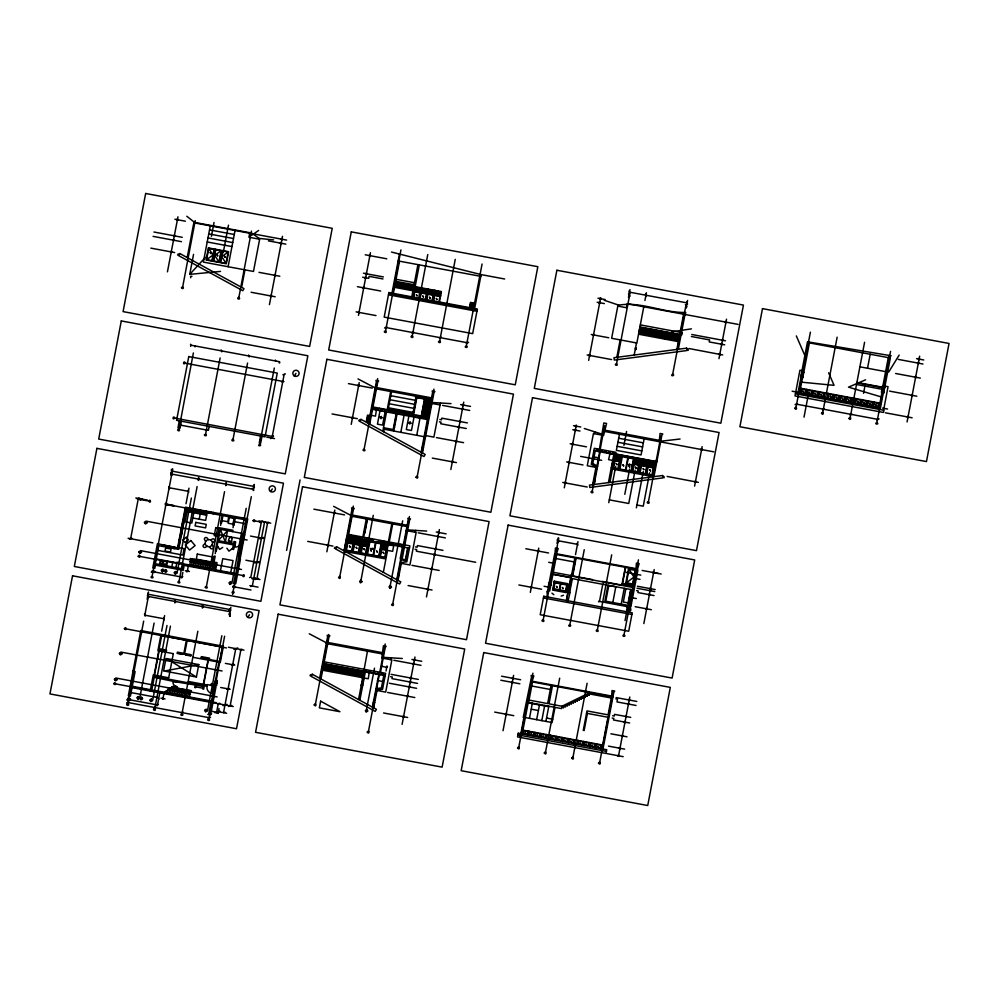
<?xml version="1.0" encoding="UTF-8"?>
<svg xmlns="http://www.w3.org/2000/svg" width="999" height="999" viewBox="0 0 999 999"><rect width="100%" height="100%" fill="white"/><g stroke="black" fill="none" stroke-linecap="round" stroke-linejoin="round"><path stroke-width="1.5" d="M174.763 418.106C173.227 414.335 171.803 421.166 174.763 418.106L273.414 436.65M139.311 698.026C137.1 694.73 137 700.973 140.185 698.126C143.581 695.766 141.159 702.11 140.172 698.189M164.535 570.816C167.133 574.038 166.583 567.794 163.674 570.654C161.139 573.851 161.776 567.02 163.674 570.654M176.586 573.001C174.837 569.542 173.826 575.786 177.01 573.151L191.371 498.051M207.055 710.676C205.257 707.18 204.37 713.511 207.467 710.826L221.84 635.726M185.277 363.199C184.153 359.178 181.993 365.921 185.277 363.199L283.941 381.618M152.21 700.499C150.537 696.803 149.263 703.234 152.635 700.586L166.995 625.486M231.431 583.304C229.77 579.595 228.571 586.113 231.855 583.379L246.216 508.291M242.595 575.599C244.58 579.258 245.117 572.514 242.632 575.461L139.236 556.306M238.861 556.668L240.01 550.636M242.183 539.285L242.645 536.875M242.695 539.385L243.157 536.975M239.373 556.768L240.522 550.724M372.827 707.205L373.751 702.384M397.202 579.757L398.126 574.949M421.578 452.322L422.502 447.515M373.339 707.292L374.263 702.484M397.714 579.857L398.638 575.049M422.09 452.422L423.014 447.602M592.657 484.69L596.028 466.908L591.271 464.31L594.33 448.301L615.983 452.347L612.774 469.118M593.169 484.328L594.093 479.52M593.681 484.428L594.605 479.607M592.744 484.24L594.13 484.503L597.602 466.208L592.769 463.561M167.445 271.84L177.972 216.795M130.632 538.711L138.337 498.439M187.188 257.567L193.993 221.94L186.801 216.246M182.692 286.863C178.671 288.124 185.514 289.947 182.692 286.863L195.23 220.642M220.504 271.403L189.723 274.375L193.556 254.37M115.921 678.458C118.819 681.455 111.95 679.894 116.009 678.046L217.12 696.915M120.891 652.522C124.101 654.757 116.871 654.745 120.966 652.097L222.09 670.978M140.372 551.036C136.563 552.747 143.244 553.97 140.384 550.611L241.496 569.48M146.004 521.578C148.963 523.913 142.02 523.551 146.016 521.141L247.14 540.022M210.302 225.861L203.371 262.1L253.484 271.453L259.64 239.236L248.926 237.238L249.787 232.705M206.606 259.653L208.754 248.414L214.073 249.413L211.925 260.652L206.606 259.653L212.999 255.032L208.754 248.414M211.376 236.326L214.036 222.465M190.722 346.403L190.609 344.218M179.321 420.829L177.972 427.872L180.032 428.259L181.381 421.216M178.946 429.095C174.887 430.282 181.581 432.33 178.946 429.095L193.381 352.934M127.51 700.087L127.897 698.076M133.104 670.804L140.797 630.544L223.389 646.303L220.317 662.412L193.044 657.33M151.96 572.215L152.223 570.854M147.14 599.288L148.551 591.957M170.879 475.187L172.053 469.043M127.884 703.683C131.181 706.056 124.013 705.669 127.81 703.671L143.669 621.128M228.983 610.601L229.333 611.575L148.389 596.465L144.818 615.184L164.023 618.768M152.26 576.248C155.307 578.883 148.426 577.922 152.123 576.223L172.765 469.031M129.57 700.474L129.957 698.463M154.021 572.602L154.283 571.228M161.95 544.905L174.975 547.327M162.025 546.303L162.288 544.967M162.587 545.716L162.712 545.042M159.478 564.51L160.389 559.727M218.956 261.963L221.104 250.724L215.784 249.725L213.636 260.976L218.956 261.963L214.71 255.344L221.104 250.724M223.227 252.722L228.496 225.162M167.994 547.415L168.244 546.078M168.419 547.502L168.681 546.153M139.723 698.176L154.096 623.076M166.683 565.859L167.595 561.076M225.986 263.274L228.134 252.035L222.814 251.036L220.667 262.287L225.986 263.274L221.741 256.668L228.134 252.035M173.951 548.526L174.076 547.864M228.109 266.708L235.04 230.469M174.375 548.613L174.625 547.265M171.828 566.82L172.74 562.037M150.2 691.033L153.272 674.924L168.619 677.784M160.976 634.652L157.892 650.761L173.239 653.621M161.651 631.156L164.623 615.609M186.026 503.721L188.998 488.161M179.258 541.008L180.245 535.851M182.78 522.115L183.641 522.277M185.364 508.603L186.226 508.766M178.084 547.564L179.108 542.195M181.631 529.458L182.417 529.957M181.681 528.771L182.705 523.401M183.042 521.64L184.203 515.609M184.303 515.097L185.452 509.065M178.384 547.365L179.321 542.494M179.495 541.57L181.83 529.845M181.98 528.571L182.917 523.701M183.379 521.303L184.415 515.909M184.628 514.76L185.664 509.365M178.596 547.664L179.62 542.295M182.193 528.871L183.217 523.501M183.566 521.74L184.715 515.696M184.815 515.197L185.964 509.153M154.483 675.149L159.103 650.986M181.069 535.214L182.055 530.057M186.726 507.467L178.709 549.425L158.816 545.704L155.357 563.736L182.118 568.731L183.054 563.786L235.876 573.638L240.896 543.668M175.936 567.582L176.96 562.212L183.092 563.361M205.632 434.078C201.636 435.464 208.591 437.075 205.632 434.078L220.13 357.929M154.77 708.716C150.724 709.715 157.43 711.962 154.77 708.716L170.417 626.123M174.862 602.897L175.437 599.899M179.083 581.256C175.137 582.717 182.155 584.215 179.083 581.256L197.115 486.563M198.277 480.531L198.851 477.522M209.166 426.398L208.404 430.344L180.632 425.149M194.031 511.451L191.82 523.026L185.127 521.778L187.35 510.202L206.893 513.848L205.644 520.392L192.782 517.994M163.611 670.916L165.984 658.466M157.355 705.656L158.391 700.212M159.803 692.819L158.853 697.777L131.081 692.594M181.806 577.784L182.842 572.352M238.873 297.34C234.877 298.826 241.808 300.387 238.873 297.34L251.473 231.131M162.849 699.225L163.886 693.793M187.213 571.79L188.249 566.346M241.608 287.337L244.955 269.855M165.397 692.482L165.597 691.433M189.773 565.034L190.996 558.666M168.706 677.809L173.327 653.646M199.213 519.193L200.462 512.649M167.12 692.794L167.632 690.084M191.496 565.359L192.707 558.978M168.831 693.119L169.705 688.548M193.207 565.684L194.43 559.303M170.542 693.443L171.741 687.2M194.917 565.996L196.141 559.627M258.878 239.098L259.016 238.386L251.773 233.079L193.931 222.278M172.253 693.756L173.476 687.387M196.641 566.321L197.852 559.939M173.976 694.08L175.187 687.699M198.351 566.645L199.563 560.264M177.035 682.142L154.233 677.359L151.823 689.947L211.501 701.086L214.061 687.662L213.212 687.499M175.687 694.392L177.06 686.663L176.199 686.5L172.914 686.413L168.943 689.06L168.456 688.361L168.207 689.697L164.335 692.282M200.062 566.957L201.286 560.589M177.397 694.717L178.621 688.348M201.773 567.282L202.997 560.901M213.174 513.798L213.436 512.462M179.121 695.042L180.332 688.661M203.496 567.594L204.708 561.226M180.831 695.354L182.055 688.985M205.207 567.919L206.431 561.55M182.542 695.679L183.766 689.298M206.918 568.244L208.142 561.863M233.067 439.198C229.083 440.784 236.139 442.17 233.067 439.198L247.565 363.049M184.266 696.003L185.477 689.622M208.641 568.556L209.852 562.187M182.068 713.798C185.277 716.133 178.259 715.759 181.93 713.786L197.852 631.243M202.298 608.029L202.872 605.019M206.443 586.363C209.453 589.585 202.335 587.437 206.443 586.363L224.55 491.683M225.712 485.651L226.286 482.642M185.976 696.315L187.2 689.947M210.352 568.881L211.576 562.499M213.037 562.774L214.323 556.068L215.172 556.231L214.048 562.1L217.02 562.649L215.634 569.867M187.687 696.64L188.911 690.259M212.063 569.205L213.287 562.824M215.235 553.633L216.196 548.601M220.629 525.387L221.591 520.354M240.347 543.131A4.658 4.558 4.7 0 1 234.653 546.94L235.627 541.82L233.978 541.508L233.591 543.531L218.157 540.646L220.317 529.32L243.531 533.653L246.403 518.618M222.677 547.39L219.655 549.413L217.22 545.504L217.894 541.982L233.329 544.867L232.655 548.389L228.958 551.148L226.885 548.189M189.41 696.965L190.622 690.584M213.786 569.517L214.997 563.149M214.785 569.705L215.996 563.336L190.135 558.503M196.403 677.035L198.789 664.585L166.683 658.591L196.403 677.035L164.298 671.041L198.789 664.585M228.746 516.708L227.784 521.74L221.978 520.654M269.43 304.633L282.505 236.301M220.442 570.766L222.752 558.678L233.042 560.601L230.732 572.689M233.029 527.697L234.191 521.653M203.384 684.278L208.004 660.114M232.73 531.643L232.979 530.294L219.718 527.822L215.285 551.036L216.134 551.198L217.582 546.441M207.03 686.35L206.843 684.577L214.036 685.913L212.05 693.543A6.281 6.144 4.7 0 1 207.03 686.35L204.283 685.838L203.646 689.198L202.785 689.035L203.272 686.513L196.066 685.164L195.579 687.687L194.73 687.524L195.217 685.014L173.002 681.38A4.533 4.446 4.7 0 0 176.623 686.575M210.514 684.527L211.114 685.376L211.501 683.353M243.057 519.38L243.319 518.031M260.602 436.001L259.253 443.044L260.627 443.306L261.975 436.251M259.752 444.18C263.049 446.141 256.056 446.553 259.69 444.168L274.313 368.044M241.059 542.832L242.832 533.528M208.566 714.547L209.078 711.875M214.31 684.565L214.535 683.366M232.904 587.325L233.167 585.963M240.172 549.8L241.333 543.756M241.483 542.932L241.858 540.958M214.385 685.988L218.943 662.162M239.173 556.468L240.222 550.936M240.484 549.587L241.533 544.055M241.795 542.707L242.857 537.175M240.684 549.887L241.845 543.843M242.008 543.006L242.382 541.058M215.559 681.693L215.384 682.567L217.27 682.916M208.891 718.805C204.895 720.229 211.751 721.89 208.891 718.805L224.613 636.238M232.617 594.393L233.004 592.357M233.204 591.358C236.638 593.144 229.445 593.906 233.129 591.346L251.311 496.678M215.896 684.69L216.783 685.439M230.357 616.258L229.445 614.647L230.856 607.317M240.135 558.803L247.764 518.868L185.352 507.217L177.597 547.827L157.417 543.706L152.797 567.869L154.857 568.256L155.444 565.147L183.229 570.329L184.178 565.384L235.277 574.924L233.654 583.404L235.714 583.791L240.422 559.203L239.385 559.003M253.184 490.559L254.358 484.415M210.627 714.934L211.139 712.25M216.358 684.952L217.233 680.431M229.52 616.158L230.095 613.149M234.965 587.712L235.227 586.338M279.208 362.924L279.433 361.7L190.959 345.179M218.082 713.461L219.031 708.553M284.153 374.363L271.953 438.124L270.692 438.549M235.776 648.613L223.526 712.674L225.037 712.162M264.573 522.002L252.322 586.063L250.811 586.575M230.132 705.956L240.921 649.575M256.88 578.958L267.657 522.577M286.576 550.424L300.062 479.932M358.454 315.397L370.442 252.722M326.848 551.798L334.827 510.052M351.223 424.363L359.203 382.617M391.97 293.132L399.45 254.058M385.614 330.794C381.568 332.018 388.386 333.991 385.614 330.794L400.949 249.912M319.668 678.284L327.597 636.775L327.173 635.302L329.92 635.814L328.971 637.025L324.225 661.862M344.043 550.836L351.973 509.328L351.548 507.867L354.295 508.379L353.346 509.59L345.529 550.449M368.419 423.401L376.348 381.893L375.924 380.419L378.671 380.931L377.722 382.155L369.705 424.1M393.344 293.394L399.513 261.176M344.418 550.237L346.828 537.649M344.63 550.287L346.178 542.232M346.266 541.72L347.04 537.687M315.259 704.994L328.746 634.502M339.747 576.947L353.309 506.068M364.198 449.125C367.257 451.823 360.402 450.786 364.136 449.113L377.684 378.633M345.067 550.362L346.603 542.307M346.703 541.808L347.477 537.762M323.526 663.636L323.876 661.8M345.279 550.399L347.689 537.799M320.954 678.983L323.826 663.96M345.329 551.548L385.052 558.791L387.849 544.18M345.617 551.423L348.326 537.924M348.077 541.545L348.651 538.511L353.833 539.472L353.259 542.507L348.077 541.545L351.248 538.985L353.259 542.507M376.386 410.052L375.487 416.133L371.366 415.372M352.098 551.635L353.634 543.581L347.465 542.432M354.495 539.073L353.721 543.119L347.552 541.97M352.61 551.723L354.146 543.668L360.327 544.83M355.007 539.173L354.233 543.219L360.414 544.368M354.757 542.794L355.344 539.76L360.527 540.721L359.94 543.756L354.757 542.794L357.929 540.234L359.94 543.756M380.007 410.726L377.447 424.15L382.592 425.112L385.152 411.688M358.778 552.922L361.338 539.497M361.85 539.597L359.29 553.021L344.156 550.199M382.829 431.281L386.526 411.95M366.296 518.956L362.837 537.075L348.601 534.415M390.671 391.521L387.212 409.64L372.977 406.98M383.628 431.73L384.116 429.22L424.125 436.688M363.137 539.835L360.577 553.259L385.227 557.867M367.157 519.118L363.686 537.237L388.386 541.845L391.845 523.726M391.533 391.683L388.449 407.779L413.136 412.4L415.996 397.465M364.797 533.091L367.407 519.455M362.874 544.305L363.449 541.271L367.807 542.082L367.232 545.117L362.874 544.305L365.634 541.67L367.232 545.117M411.775 296.828L417.932 264.623M413.149 297.09L419.293 264.96M413.711 297.19L414.735 291.82L419.655 292.732L418.706 298.127M415.022 290.309L418.256 287.762L419.955 291.221L415.022 290.309L415.596 287.275L420.529 288.187M360.939 580.519C356.855 581.718 363.636 583.703 360.939 580.519L373.276 515.334M366.059 554.283L368.631 540.859M366.745 554.408L369.318 540.983M396.203 413.748L393.181 429.52L383.504 427.722M394.056 427.247L396.628 413.836M420.03 291.233L420.604 288.199M393.781 431.019L397.053 413.911M412.3 335.764C408.341 337.163 415.097 338.823 412.3 335.764L427.759 254.57M420.954 291.933L421.728 287.899M419.742 298.326L420.866 292.445M420.129 298.389L421.153 293.019L426.423 293.993L425.399 299.375M421.578 291.533L422.152 288.499L427.297 289.448L426.71 292.482L421.528 291.521L424.962 289.023L426.71 292.482M373.501 555.669L376.061 542.245M427.135 293.082L427.897 289.048M425.924 299.475L427.035 293.594M400.811 432.342L404.083 415.222M427.647 293.182L428.421 289.136M426.436 299.575L427.547 293.694M426.823 299.638L427.847 294.268L433.104 295.242L432.08 300.624M428.259 292.782L428.846 289.747L434.028 290.709L433.441 293.743L428.259 292.782L431.693 290.272L433.441 293.743M379.096 556.718L381.655 543.294M379.782 556.843L382.342 543.419M382.08 547.889L382.654 544.855L387.013 545.666L386.438 548.701L382.08 547.889L384.84 545.254L386.438 548.701M408.878 416.121L406.306 429.545L411.451 430.494L414.023 417.082M433.816 294.33L434.59 290.297M432.604 300.724L433.728 294.842M434.328 294.43L435.102 290.384M433.116 300.811L434.24 294.93M434.952 294.031L435.527 290.996L440.796 291.97L440.209 295.005L434.952 294.031L438.424 291.533L440.209 295.005M415.709 396.191L415.484 397.365L431.081 400.274M433.628 300.911L434.652 295.529L439.922 296.516L438.898 301.898M367.47 651.161L361.201 685.689M358.554 699.55L361.301 685.189M363.886 671.703L362.5 677.147M413.736 411.638L416.421 397.54M361.75 685.277L363.099 678.221M383.341 572.34L387.55 550.374M392.707 523.888L389.235 542.007L409.89 545.866L406.843 561.813L401.461 562.524L399.051 575.124M416.858 397.627L413.611 414.573L427.847 417.22M417.082 396.453L416.92 397.29L431.156 399.937M362.1 684.814L363.249 678.771M362.262 685.364L363.611 678.321M359.852 700.262L365.322 671.965M439.423 301.998L441.408 291.571L415.134 286.663M369.18 672.689L368.281 678.771L364.16 678.009M416.745 435.314L420.017 418.194M421.328 416.009L424.575 399.063M366.571 709.727C369.717 712.1 362.824 711.663 366.433 709.715L374.513 668.169M390.309 585.988C393.169 588.786 386.376 587.449 390.172 585.963L402.697 520.829M439.735 340.884C435.764 342.307 442.569 343.968 439.735 340.884L455.257 259.353M402.447 546.903L400.174 558.728L405.407 559.715L407.667 547.877M403.022 547.015L408.216 519.83L407.792 518.356L410.539 518.868L409.59 520.092L402.147 559.015M378.808 674.487L372.377 707.117L373.763 707.379M368.444 731.518L385.177 644.005M392.719 604.058L409.453 516.545M417.195 476.648L433.928 389.123M380.469 672.352L385.214 647.527L386.163 646.316L383.416 645.804L381.793 658.004L391.858 659.889L385.701 692.107L377.023 690.484M423.439 447.689L433.966 392.644L434.915 391.433L432.167 390.921L432.592 392.395L421.128 452.235L422.427 452.947L423.451 447.689L422.053 447.427M408.067 547.952L405.644 560.626L400.587 559.677L396.753 579.682L398.139 579.932M383.803 675.411L381.406 687.924L375.911 688.648M386.064 670.966L387.025 665.933M415.297 532.267L415.646 530.394M391.009 659.727L391.383 657.829M440.047 404.995L433.891 437.125L425.749 435.601M440.484 403.134L440.147 404.92L432.242 403.534M469.48 307.605L470.467 302.397L473.563 302.984L472.564 308.179M469.905 307.68L470.816 302.897L473.051 303.321L472.14 308.104M470.329 307.767L471.166 303.396L472.552 303.659L471.715 308.017M466.421 345.866C469.592 348.251 462.562 347.727 466.358 345.854L482.08 264.011M474.625 308.566L481.118 274.6L391.496 252.06M402.098 724.362L414.985 657.005M426.473 596.915L439.36 529.57M450.849 469.48L463.736 402.122M503.021 730.719L513.611 675.336M530.319 592.382L538.773 548.126M564.285 487.824L576.261 425.212M588.661 360.389L600.636 297.764M547.19 593.131L547.552 591.183M520.067 736.75L520.566 734.115M546.828 596.84L548.051 590.421M554.92 554.52L555.456 548.014L558.204 548.526L556.493 553.771L636.051 568.618L636.388 563.124L639.135 563.636L637.225 569.88M557.017 543.556L558.079 537.999M520.829 733.691L523.913 717.557L523.226 717.432L531.518 676.922L531.081 675.449L533.828 675.961L532.117 681.206L611.675 696.053L612.012 690.559L614.76 691.071L613.823 692.282L602.959 749.025M549.425 584.228L549.238 585.202L548.364 585.039M518.606 748.114L532.942 673.176M543.244 619.68C539.248 621.178 546.141 622.752 543.244 619.68L557.504 544.73M557.704 543.681L558.766 538.124M552.609 574.075L552.959 572.227M522.202 733.953L528.246 702.372L561.538 708.591L561.987 706.243L589.422 692.806M552.897 574.4L549.775 590.746L547.714 590.359L554.582 554.457L556.643 554.832L553.296 572.302M528.583 702.447L532.504 681.967M522.802 734.065L523.526 730.257M523.314 734.153L523.951 730.856L528.059 731.63L527.435 734.927M553.296 589.235L554.632 582.192M529.458 718.331L532.355 703.146M527.947 735.027L528.671 731.218M528.808 735.177L529.532 731.38M529.32 735.276L529.945 731.98L534.065 732.742L533.429 736.051M559.602 590.409L560.951 583.366M536.65 719.68L539.56 704.495M533.941 736.138L534.677 732.342M534.802 736.3L535.526 732.492M535.314 736.4L535.951 733.091L540.059 733.865L539.435 737.162M594.28 433.691L594.642 431.793M618.568 306.243L618.768 305.157C641.108 301.236 663.124 313.024 685.714 312.45L685.314 314.535M565.933 591.595L567.282 584.552M541.795 720.629L544.705 705.456M539.947 737.262L540.671 733.453M566.371 600.486L571.366 574.388M566.72 600.561L567.819 592.907M568.344 592.045L570.916 578.621M574.875 557.892L570.966 578.359L632.355 589.822M575.511 554.582L577.971 541.708M540.809 737.424L541.533 733.616M568.781 591.608L571.128 579.37M541.321 737.512L541.945 734.215L546.066 734.989L545.429 738.286M551.098 685.439L547.639 703.571L529.033 700.087M569.03 592.17L571.603 578.746M575.736 558.054L572.277 576.173L622.165 585.489L625.636 567.37M576.086 558.116L573.001 574.225A1.748 1.711 4.7 0 0 574.388 576.223L592.569 579.62M568.094 600.811L570.067 592.37L567.994 591.982M569.717 592.307L572.365 578.621M552.472 685.701L549.013 703.82L561.987 706.243M545.916 721.403L548.813 706.218M616.82 357.33L620.154 339.897M599.437 449.25L603.833 422.964L606.58 423.476L603.583 435.439L593.431 433.541L587.262 465.746L595.941 467.37M628.471 297.427L629.982 289.573M592.282 491.071C588.236 492.295 595.029 494.268 592.282 491.071L604.632 425.786M616.595 363.624C612.624 364.96 619.343 366.683 616.595 363.624L629.008 298.351M629.158 297.552L629.82 294.143M600.099 451.81L597.614 466.208M594.13 484.503L595.042 479.695L593.656 479.433M545.953 738.386L546.678 734.577M546.465 738.473L547.19 734.677M545.354 753.096L559.69 678.171M569.917 624.662C572.976 627.26 566.008 626.273 569.855 624.65L584.253 549.725M554.994 707.367L552.085 722.552L525.337 717.557M549.725 739.085L550.449 735.276M550.237 739.185L550.961 735.376M550.749 739.272L551.373 735.976L555.494 736.75L554.857 740.047M609.977 453.658L608.566 459.652L612.674 460.414M555.382 740.147L556.106 736.338M556.231 740.296L556.967 736.5M556.755 740.396L557.38 737.1L561.5 737.861L560.864 741.171M563.498 707.629L563.736 706.355L565.621 706.705M565.459 706.668L565.696 705.394L567.582 705.744M608.428 482.629L613.836 454.383M611.675 467.957L613.024 460.901M612.037 467.495L613.186 461.451M612.187 468.044L613.536 461.001M634.215 354.932L636.5 342.944M609.889 482.43L612.437 469.055L652.647 476.56M612.624 468.131L613.973 461.076M615.197 454.632L614.148 460.152L619.979 461.163M567.42 705.719L567.657 704.432L569.542 704.782M619.442 434.228L616.371 450.337L641.058 454.945L644.143 438.836M635.526 349.937L635.951 347.714M643.781 306.78L636.85 343.007L611.638 338.299L617.807 306.094L626.46 307.717L627.235 303.684L738.111 324.388M644.929 300.499L646.415 292.757M561.376 741.258L562.112 737.462M615.247 459.228L615.834 456.193L620.192 457.018L619.617 460.052L615.247 459.228L618.019 456.605L619.617 460.052M562.237 741.42L562.961 737.624M569.368 704.757L569.617 703.471L571.503 703.833M562.749 741.52L563.386 738.224L567.494 738.985L566.87 742.282M608.766 502.672L615.684 466.446M571.328 703.796L571.578 702.522L573.463 702.871M573.289 702.834L573.538 701.56L575.424 701.91M618.443 469.218L621.016 455.794M619.13 469.343L621.69 455.919M623.938 445.329L626.585 431.468M567.382 742.382L568.106 738.573M575.249 701.872L575.499 700.599L577.385 700.948M568.244 742.544L568.968 738.736M568.756 742.644L569.38 739.335L573.501 740.109L572.864 743.406M577.21 700.923L577.459 699.637L579.345 699.987M579.17 699.962L579.42 698.676L581.306 699.025M581.131 699L581.381 697.714L583.266 698.076M573.376 743.506L574.113 739.697M625.874 470.604L628.446 457.18M573.901 743.593L574.625 739.797M583.091 698.039L583.329 696.765L585.214 697.115M572.789 758.229L587.112 683.291M597.414 629.795C593.481 631.156 600.499 632.692 597.414 629.795L611.688 554.845M585.052 697.077L585.289 695.804L587.175 696.153M577.147 744.205L577.884 740.409M624.8 494.318L629.632 469.08M607.941 585.264L604.67 602.385L629.083 606.942L628.109 612.012M577.672 744.305L578.396 740.496M587.012 696.116L587.25 694.842L589.135 695.192M578.184 744.392L578.808 741.096L582.929 741.87L582.292 745.167M608.803 585.426L605.781 601.198L627.959 605.344L630.981 589.572M631.48 471.64L634.04 458.229M588.973 695.167L589.46 692.607M632.155 471.778L634.727 458.354M634.452 462.824L635.039 459.79L639.397 460.601L638.823 463.636L634.452 462.824L637.212 460.189L638.823 463.636M587.4 713.423L584.128 730.531L583.266 730.369L586.987 710.913L608.079 714.847L611.55 696.728M635.152 470.079L628.758 503.484L609.303 499.85M582.804 745.266L583.541 741.458M583.666 745.416L584.39 741.62M584.178 745.516L584.815 742.22L588.923 742.981L588.299 746.29M612.812 602.509L615.771 587.075M640.209 459.378L637.649 472.802L611.251 467.869M616.008 586.775L608.766 585.589M641.495 459.615L638.935 473.039L652.784 475.624M639.447 473.139L641.857 460.539M641.745 464.185L642.32 461.151L647.502 462.112L646.927 465.147L641.745 464.185L645.167 461.675L646.927 465.147M588.811 746.378L589.535 742.582M589.672 746.54L590.397 742.744M590.184 746.64L590.809 743.343L594.929 744.105L594.293 747.402M636.363 507.829L643.294 471.603M625.287 567.307L622.215 583.416A1.748 1.711 4.7 0 1 620.179 584.765L601.997 581.381M645.629 474.25L647.165 466.233M647.252 465.734L648.026 461.688M621.216 604.083L624.238 588.311M646.141 474.338L647.677 466.333M647.777 465.821L648.551 461.788M628.721 567.944L625.799 583.216L633.004 584.552M648.426 465.422L649.013 462.387L654.195 463.361L653.608 466.396L648.426 465.422L651.86 462.924L653.608 466.396M594.817 747.502L595.541 743.706M626.41 582.804L629.008 569.218L633.903 577.085L626.41 582.804L632.579 583.953L635.189 570.367M625.886 588.611L623.314 602.035L628.121 602.934L630.694 589.51M595.666 747.664L596.403 743.855M596.178 747.764L596.815 744.455L600.936 745.229L600.299 748.526M649.637 472.789L643.256 506.181L636.912 505.007M652.31 475.536L654.72 462.937M625.037 620.604L627.709 606.68M652.497 476.885L655.419 461.613M659.228 441.645L660.077 433.466L662.824 433.978L661.887 435.189L653.945 476.685M676.86 349.438L683.603 314.198M600.811 748.626L601.535 744.817M627.609 609.977L627.797 609.003M628.87 602.897L631.181 590.821M629.22 602.447L631.343 591.371M648.463 501.56C644.505 502.984 651.336 504.657 648.463 501.56L660.876 436.288M672.839 374.113C675.998 376.186 669.068 376.386 672.702 374.088L685.252 308.853M685.401 308.054L686.051 304.633M601.323 748.726L602.06 744.917M629.382 602.996L631.693 590.921M632.842 585.402L635.926 569.293M678.321 349.25L684.977 314.473M686.088 308.179L687.574 300.437M601.935 748.838L607.979 717.257L586.538 713.261M599.537 763.211L613.249 691.57M624.113 634.777C627.197 637.3 620.267 636.488 624.038 634.765L638.436 559.84M629.445 609.315L629.258 610.289L626.61 609.79M629.482 612.275L630.706 605.856M630.194 609.452L630.544 610.526M630.257 610.027L630.631 608.079M618.543 755.781L629.795 697.015M643.843 623.576L654.17 569.58M694.592 486.088L702.147 446.628M718.968 358.653L726.523 319.193M800.661 377.522L801.086 375.299M801.473 374.687L797.964 393.019L880.356 408.404L883.865 390.06M807.704 342.57L807.841 341.82M796.066 407.105L810.401 332.168M799.512 393.306L803.021 374.975M809.078 342.832L809.215 342.083L889.759 355.544M802.721 377.909L803.146 375.686M809.415 342.894L803.271 375.012L801.21 374.637L807.354 342.507L890.346 358.004L884.202 390.122L882.154 389.747L888.298 357.617M800.112 393.419L801.073 388.386M805.256 394.38L806.218 389.348M806.106 394.543L807.067 389.51M804.02 417.132L808.541 393.519M811.25 395.504L812.212 390.459M812.112 395.654L813.074 390.621M817.257 396.615L818.218 391.583M818.119 396.778L819.08 391.745M823.251 397.739L824.225 392.707M823.775 397.839L824.737 392.807M822.814 412.1L837.15 337.163M827.197 398.476L828.159 393.444M827.709 398.576L828.671 393.531M832.854 399.525L833.815 394.493M833.715 399.687L834.677 394.655M838.86 400.649L839.822 395.616M839.709 400.811L840.671 395.779M844.854 401.773L845.816 396.74M845.716 401.935L846.677 396.903M850.861 402.897L851.822 397.852M851.373 402.984L852.334 397.952M850.249 417.22L864.585 342.282M854.457 403.559L855.419 398.526M854.969 403.658L855.931 398.626M860.114 404.62L861.076 399.588M867.519 368.244L870.204 354.233M860.976 404.782L861.937 399.75M863.548 393.331L864.635 387.674M864.834 386.601L865.246 384.478M866.121 405.744L867.082 400.711M866.982 405.906L867.944 400.861M872.115 406.855L873.089 401.823M872.976 407.018L873.938 401.985M878.121 407.979L879.083 402.947M881.443 392.969L881.867 390.746M878.633 408.079L879.595 403.047M878.983 408.141L882.492 389.81M888.635 357.679L889.073 355.419M876.947 422.502C880.169 424.962 873.064 424.3 876.885 422.49L890.559 351.373M890.009 357.942L890.446 355.681M883.503 393.356L883.928 391.133M883.566 410.214L888.061 386.675L884.977 386.101M907.08 421.928L919.654 356.181M180.782 535.302L181.806 530.007M181.294 535.389L182.317 530.107M373.676 707.829L377.11 690.022L382.555 689.31L385.614 673.314L323.189 661.663L322.789 663.761L363.599 671.378M398.052 580.382L399.063 575.124L397.677 574.862M592.757 463.561L595.217 450.899M177.547 255.032L178.147 253.983L179.208 254.57M358.741 420.841L359.328 419.805L360.402 420.379M334.365 548.289L334.952 547.24L336.026 547.827M309.99 675.724L310.577 674.675L311.651 675.262M294.38 375.961L295.979 373.326M270.692 491.558L272.29 488.911M247.889 617.407L249.488 614.772M888.748 371.965L899.162 355.107M471.004 307.892L471.965 306.681L471.166 303.396M189.723 274.375L205.444 257.317M218.157 540.646L227.522 530.669L225.362 541.982L220.317 529.32M638.748 333.891L645.491 328.371M644.58 334.977L651.997 329.583M251.885 235.165L258.616 230.457M384.578 327.997L385.414 327.435L467.719 342.807L468.556 342.245M386.101 327.572L386.938 327.01M412.013 333.117L413.686 332.005M147.203 522.839L145.479 523.988L144.293 522.29M439.448 338.236L441.121 337.125M141.571 552.297L139.835 553.458L138.661 551.76M466.196 343.231L467.033 342.669M380.981 418.681L380.032 417.332L381.406 416.408M151.261 572.09L152.098 571.528L181.93 577.097M154.158 571.915L154.995 571.353M162.924 569.043L161.189 570.192L162.375 571.89M205.245 543.731L203.771 544.717A1.573 1.536 4.7 0 0 203.359 546.853A1.573 1.536 4.7 0 0 205.544 547.252L207.018 546.266M210.702 540.084L212.188 539.098A1.573 1.536 4.7 0 1 214.373 539.51A1.573 1.536 4.7 0 1 213.961 541.645L212.475 542.632M165.285 572.427L167.008 571.278L165.834 569.58M175.824 571.453L174.101 572.602L175.275 574.3M409.84 424.076L408.891 422.714L410.277 421.803M186.501 571.665L188.174 570.541M181.094 577.659L182.767 576.548M212.625 567.307L214.36 566.158L213.174 564.46M122.153 653.796L120.429 654.944L119.243 653.259M230.669 581.693L228.946 582.842L230.12 584.54M117.195 679.745L115.459 680.893L114.286 679.195M126.811 699.962L127.647 699.4L157.48 704.969M129.708 699.787L130.532 699.225M126.573 702.984L127.41 702.422L209.715 717.794L210.552 717.232M128.097 702.547L128.933 701.997M138.549 696.478L136.813 697.627L137.999 699.325M140.909 699.874L142.632 698.713L141.458 697.027M372.127 549.413L372.877 548.913L372.365 548.164M151.448 698.888L149.725 700.037L150.899 701.735M170.03 690.784L169.443 689.934L170.305 689.36M162.45 698.888L163.499 698.189M156.643 705.531L158.317 704.407M154.008 708.104L155.682 706.992M360.352 582.904L362.075 581.755L360.889 580.057M215.035 681.143L217.382 681.043M211.114 685.376L211.975 684.79M214.123 684.09L216.808 684.053M181.443 713.224L183.117 712.112M206.293 709.128L204.558 710.277L205.744 711.975M389.772 588.399L391.508 587.25L390.322 585.551M207.867 714.435L211.588 713.698M208.204 718.219L209.041 717.657M629.47 465.272L628.945 464.523L629.707 464.023M380.931 666.783L382.305 665.871M386.076 667.744L387.45 666.832M795.104 404.632L795.941 404.071L878.246 419.443L879.083 418.881M796.628 404.208L797.464 403.646M366.109 712.162L367.832 711.001L366.645 709.302M822.539 409.752L824.212 408.641M849.974 414.872L851.648 413.761M876.722 419.867L877.559 419.318M664.535 338.698L672.639 333.441M373.289 409.078L375.661 407.792L377.397 409.852L379.558 408.404L381.518 410.614L383.666 409.178L385.626 411.388L387.787 409.952L389.747 412.15L392.395 410.801L393.856 412.924L396.516 411.563L397.977 413.686L400.349 412.4L402.085 414.46L404.47 413.161L406.206 415.222L408.579 413.936L410.327 415.996L412.687 414.747L414.435 416.758L416.808 415.509L418.544 417.57L420.916 416.283L422.664 418.344L425.037 417.045L426.773 419.105M348.913 536.525L351.286 535.227L353.022 537.287L355.182 535.851L357.142 538.061L359.29 536.613L361.251 538.823L363.411 537.387L365.372 539.597L368.019 538.236L369.48 540.359L372.127 539.01L373.601 541.133M377.709 541.895L380.095 540.609L381.83 542.669L384.203 541.371L385.951 543.431L388.311 542.182L390.06 544.205M390.047 544.243L392.432 542.944L394.168 545.017L396.541 543.718L398.289 545.779L400.661 544.492L402.397 546.553M594.954 450.849L597.327 449.562L599.063 451.623L601.448 450.324L603.184 452.385L605.569 451.098L607.305 453.159L609.677 451.86L611.425 453.883L613.798 452.584L615.222 454.27M363.998 671.353L365.946 670.304L367.682 672.364L370.055 671.103L371.79 673.126M371.79 673.176L374.163 671.877L375.899 673.938L378.284 672.639L380.02 674.712L382.392 673.413L384.128 675.474M865.584 379.82L848.501 387.15L881.13 396.89M282.879 374.787L285.414 373.926M281.531 381.843L282.804 381.406M272.277 436.438L273.539 436.014M137.075 498.876L139.598 498.014M142.407 498.676L140.035 500.112M129.37 539.135L131.905 538.274M262.749 520.991L261.488 521.428L250.836 577.135L249.563 577.559M260.09 522.527L261.351 522.102L255.744 521.053M263.586 522.34L265.559 521.665M266.671 522.914L268.644 522.24M259.515 538.786L263.461 537.437M254.895 562.949L258.841 561.6M252.21 578.921L255.369 577.834M255.294 579.495L258.454 578.421M233.803 649.288L237.75 647.939M239.935 649.912L241.908 649.238M231.468 665.147L233.916 664.31M226.848 689.298L229.295 688.473M219.768 703.221L218.244 703.733L216.621 712.25L214.985 712.811M223.014 705.669L226.973 704.32M228.559 706.493L231.718 705.419M220.055 711.163L218.419 711.725L226.648 713.261M216.621 713.111L218.257 712.549L212.025 711.388M603.733 583.965L602.747 584.303L599.475 601.41L598.488 601.748M561.138 596.066L563.486 595.292M671.703 331.793L691.445 328.858M191.933 276.261L190.547 276.436L190.734 277.784M686.85 349.338L688.061 349.175L688.224 350.362M662.787 476.698L663.998 476.535L664.16 477.722M660.726 441.233L680.069 439.023M432.092 402.472L451.036 403.633M407.717 529.907L426.66 531.068M383.341 657.354L402.285 658.503M802.247 382.242L834.065 385.339L828.608 372.802M259.016 238.386L273.664 239.922M629.482 292.158L687.1 302.909M481.118 274.6L504.657 278.996M174.887 219.243L185.364 221.204M193.843 222.789L249.7 233.217M254.695 234.141L286.613 240.097M365.222 254.782L386.838 258.816M398.139 260.926L480.781 276.348M597.939 298.214L605.132 299.563M916.57 358.641L923.763 359.977M889.41 355.482L891.12 355.806M209.528 229.882L234.266 234.503M268.369 240.871L285.839 244.131M597.165 302.247L604.358 303.596M807.504 341.758L809.215 342.083M898.338 359.403L922.989 364.011M208.754 233.916L233.491 238.524M207.992 237.937L232.73 242.557M153.921 232.018L182.28 237.312M207.218 241.97L231.955 246.578M681.543 332.392L682.305 332.53L681.867 334.815L681.106 334.665M363.424 273.202L383.379 276.923M396.041 279.295L414.473 282.729M640.309 324.887L680.144 332.317M691.745 334.49L725.499 340.796M859.889 366.82L885.614 371.628M895.641 373.501L920.304 378.097M382.992 278.946L369.081 276.348L368.693 278.346L362.649 277.223M395.654 281.306L414.086 284.74M639.909 326.973L679.745 334.415M691.37 336.501L709.59 339.91L709.215 341.92L724.725 344.817M153.084 236.376L181.456 241.671M639.847 327.322L679.67 334.752M395.467 282.305L413.886 285.751M639.685 328.159L679.507 335.589M395.267 283.316L413.698 286.763M639.497 329.171L679.32 336.601M395.08 284.328L413.511 287.762M639.298 330.169L679.133 337.612M394.892 285.327L413.311 288.773M639.11 331.181L678.933 338.611M394.692 286.338L413.124 289.772M638.923 332.192L678.746 339.623M414.36 290.709L420.454 291.845M420.804 291.908L440.634 295.604M394.505 287.35L412.924 290.784M414.26 291.209L420.354 292.345M420.704 292.407L440.547 296.116M638.723 333.191L678.546 340.634M638.536 334.203L678.358 341.633M150.837 248.127L174.688 252.572M357.392 286.676L380.681 291.034M689.06 348.539L722.714 354.932M388.748 293.306L477.222 309.815M801.985 370.617L799.924 370.229L795.017 395.929L883.491 412.45L883.903 410.277L795.429 393.756M388.461 294.792L476.935 311.301M856.905 382.417L882.629 387.225M856.83 382.829L882.554 387.637M259.003 272.352L279.807 276.236M591.221 334.49L608.766 337.762M856.505 384.503L882.579 389.373M889.572 391.121L916.832 396.216M801.223 376.473L800.649 375.799M883.366 392.182L883.928 392.857M800.474 388.274L879.944 403.109M792.132 391.208L797.202 392.157M882.517 408.091L887.587 409.028M251.099 292.27L275.187 296.765M356.106 311.875L375.986 315.584M587.15 355.007L611.6 359.565M885.426 412.812L912.124 417.794M376.685 387.6L431.556 397.852M604.595 430.144L659.465 440.397M348.439 383.628L372.277 388.087M375.075 388.611L431.306 399.101M460.651 404.583L470.504 406.418M573.563 425.661L580.756 426.998M604.358 431.406L660.601 441.908M660.938 441.97L713.736 451.823M424.338 400.274L430.856 401.498M424.1 401.498L430.619 402.709M390.759 395.704L415.497 400.324M430.544 403.134L431.918 403.384M442.569 405.382L469.73 410.452M572.789 429.695L579.982 431.031M618.681 438.249L643.368 442.857M423.876 402.709L430.394 403.933M423.638 403.933L430.157 405.144M423.414 405.144L429.92 406.356M389.985 399.737L414.722 404.345M617.906 442.282L642.594 446.89M423.176 406.356L429.695 407.58M422.939 407.58L429.458 408.791M422.714 408.791L429.22 410.015M389.223 403.758L413.961 408.379M422.477 410.015L428.996 411.226M617.132 446.303L641.82 450.911M422.24 411.226L428.758 412.437M422.015 412.437L428.534 413.661M413.299 411.551L414.16 411.713M421.778 413.661L428.296 414.872M467.357 422.902L441.82 418.144L441.508 419.78L439.872 419.468M421.541 414.872L428.059 416.096M656.48 459.64L657.167 459.777M570.167 443.793L586.475 446.84M615.684 453.946L656.818 461.625M615.634 454.195L656.768 461.875M372.527 409.328L427.397 419.568M439.423 421.815L441.058 422.127L440.746 423.763L466.283 428.521M593.881 450.649L655.257 462.187M628.321 457.854L633.491 458.816L631.131 471.141L625.961 470.179M615.372 455.594L620.854 456.618M634.565 459.178L640.059 460.202M641.346 460.439L655.144 463.012M614.597 459.627L620.079 460.651M633.803 463.211L639.285 464.248M641.083 464.572L653.945 466.983M633.703 463.723L639.185 464.747M640.983 465.084L653.846 467.482M594.193 456.968L599.2 457.904M380.032 417.332L382.605 417.807M408.891 422.714L411.463 423.201M371.278 415.871L367.507 415.172L366.346 421.216L370.117 421.915M612.599 460.826L614.298 461.138M628.945 464.523L631.243 464.96M580.606 456.381L601.673 460.314M667.157 476.436L698.338 482.367M332.068 413.948L357.33 418.656M393.631 427.172L394.493 427.335M436.401 437.587L463.573 442.657M566.708 461.913L583.004 464.96M432.33 458.091L456.418 462.587M562.774 482.442L587.225 487.012M266.708 437.137L274.525 438.598M577.472 544.343L557.579 540.634L557.23 539.66M171.666 471.066L253.971 486.426M352.31 515.047L407.18 525.287M313.861 509.165L344.58 514.897M350.699 516.046L406.93 526.548M436.276 532.017L446.128 533.866M525.811 548.738L548.526 552.971M554.994 554.183L637.3 569.542M642.132 570.441L658.254 573.463M655.719 572.989L661.176 574.013M635.864 569.63L637.911 570.004L631.043 605.918L629.333 605.594L633.179 585.464L622.552 583.478M628.496 569.118L635.701 570.466M406.168 530.569L416.146 532.43L409.915 564.972L401.298 563.361M418.194 532.817L445.354 537.887M555.931 558.528L574.113 561.925M626.173 572.377L640.809 575.112M169.193 487.737L188.399 491.333M548.688 562.3L553.746 563.249M634.939 578.409L639.997 579.358M363.723 532.38L364.585 532.542M571.803 574L572.652 574.163M637.412 586.251L655.182 589.56M442.982 550.349L417.445 545.579L417.132 547.215L415.497 546.903M552.272 572.102L571.478 575.686M637.025 588.261L654.795 591.583M551.923 573.95L571.128 577.534M551.873 574.2L571.078 577.784M348.151 536.775L409.44 548.214M415.047 549.263L416.683 549.562L416.371 551.198L475.686 562.275M636.575 590.609L638.211 590.921L637.899 592.557L654.033 595.566M348.052 537.025L387.799 544.443M570.654 578.571L572.315 578.883M135.814 497.964L147.602 500.162M258.966 520.954L270.741 523.151M375.936 542.919L381.106 543.881L378.746 556.218L373.576 555.257M570.791 579.295L571.478 579.42M213.386 512.712L213.224 513.548M243.269 518.294L243.107 519.13M246.353 518.868L246.191 519.705M346.566 537.599L361.188 540.322M362.987 540.659L368.469 541.683M382.192 544.243L387.674 545.267M630.756 590.746L632.13 590.996M167.745 504.358L173.863 505.506M186.651 507.892L192.47 508.978M193.144 509.103L199.338 510.264M199.85 510.352L206.019 511.513M206.531 511.6L213.399 512.887M243.669 518.531L245.804 518.931M140.11 499.463L147.465 500.836M166.708 504.433L185.227 507.892M186.838 508.191L191.995 509.153M193.494 509.428L198.764 510.414M200.187 510.676L205.457 511.663M207.005 511.95L212.263 512.937M243.868 518.831L245.554 519.143M167.645 504.87L173.764 506.006M186.551 508.391L192.37 509.478M193.057 509.615L199.238 510.764M199.75 510.864L205.919 512.012M206.443 512.112L213.299 513.386M243.569 519.043L245.717 519.443M185.102 508.553L222.09 515.459L220.679 522.789L221.541 522.952L222.939 515.621L234.49 517.782L233.092 525.099L233.941 525.262L235.339 517.944L246.141 519.955M187.088 511.538L206.631 515.184M346.054 541.683L346.915 541.845M362.212 544.705L367.694 545.729M381.418 548.289L386.9 549.313M345.954 542.195L346.815 542.345M362.113 545.204L367.607 546.228M381.318 548.788L386.8 549.812M234.628 521.715L245.429 523.726M554.12 582.092L567.807 584.64M370.579 548.476L372.877 548.913M560.851 583.866L566.758 584.977L565.609 591.008L559.702 589.909M631.868 597.714L636.326 598.551M307.692 541.383L332.954 546.091M544.105 586.276L549.163 587.225M568.443 591.545L569.13 591.67M628.446 602.822L629.82 603.084M552.772 589.135L566.458 591.695M182.517 522.065L183.903 522.327M518.881 584.977L541.595 589.223M635.189 606.693L651.323 609.702M411.963 565.347L439.135 570.429M182.28 523.326L183.654 523.576M244.693 534.977L244.006 534.852L243.581 537.05L242.208 536.788M250.487 536.063L263.549 538.498M598.751 601.273L603.209 602.11M627.709 608.541L630.444 609.053L630.794 610.027M181.256 528.696L182.617 528.946M181.131 529.37L182.492 529.62M543.419 597.951L631.905 614.46M229.183 540.934L231.581 541.371M229.058 541.545L231.468 541.995M235.464 542.657L233.641 549.438L231.98 549.138M180.007 535.202L181.368 535.452M179.932 535.614L181.294 535.864M178.896 541.021L179.583 541.158M178.821 541.446L180.182 541.695M178.684 542.12L180.045 542.37M408.104 585.551L432.043 590.022M238.424 556.593L239.797 556.843M128.109 538.236L152.884 542.857M177.66 547.489L184.091 548.688L182.867 555.057L157.917 550.399M245.866 560.214L258.928 562.662M162.687 545.217L168.219 546.241M162.912 545.429L168.019 546.378M162.163 545.629L174.5 547.939M168.519 546.99L174.038 548.026M168.744 547.215L173.838 548.164M168.456 547.327L173.976 548.364M189.897 561.588L214.36 566.158M156.281 558.965L176.848 562.799M251.736 577.996L259.965 579.532M185.29 570.716L189.398 571.49M249.85 585.601L258.079 587.137M233.042 586.638L251.011 589.997M148.102 594.243L230.407 609.615M327.934 642.482L382.804 652.722M326.323 643.481L382.555 653.983M411.9 659.452L421.753 661.301M501.573 676.198L520.629 679.757M530.619 681.618L612.924 696.99M616.121 697.577L636.8 701.448M589.21 693.88L611.301 698.001M615.871 698.863L617.507 699.163L616.982 701.91L636.038 705.469M393.818 660.252L420.979 665.334M500.811 680.232L519.867 683.791M531.73 686.001L550.337 689.472M381.618 666.333L386.763 667.295M630.731 717.382L614.597 714.372L614.285 716.008L612.649 715.696M391.121 674.35L418.294 679.42M561.775 707.317L563.661 707.667M322.839 663.511L363.648 671.128M363.549 671.64L385.164 675.661M390.671 676.698L392.307 676.997L391.995 678.633L417.52 683.403M612.2 718.056L613.836 718.356L613.523 719.992L629.657 723.001M528.658 702.971L548.726 706.718M228.446 647.252L244.006 650.149M323.589 665.197L363.361 672.627M323.389 666.208L363.174 673.638M323.201 667.22L362.974 674.637M323.002 668.219L362.787 675.649M322.814 669.23L362.6 676.648M322.627 670.229L362.4 677.659M377.472 680.494L382.542 681.43M531.368 709.215L538.399 710.526M362.325 678.084L364.086 678.408M389.423 683.241L416.583 688.311M546.553 718.044L552.722 719.205M360.989 685.127L362.687 685.451M494.705 712.1L513.761 715.659M610.889 733.79L627.01 736.8M387.649 692.469L414.822 697.539M161.139 650.449L166.184 651.385M177.235 653.446L182.38 654.407M185.677 655.019L190.821 655.981M201.174 657.916L206.318 658.878M225.362 663.361L234.753 665.109M522.927 730.144L602.659 745.029M608.528 746.128L624.65 749.138M373.301 702.309L374.687 702.572M517.932 734.889L606.418 751.41M607.08 753.646L623.214 756.655M216.808 681.93L217.432 682.042M383.579 712.974L407.667 717.469M188.424 681.48L202.834 684.178M203.684 684.327L206.781 684.914M213.973 686.251L216.034 686.638L211.326 711.263L209.266 710.876L210.889 702.359L132.018 687.637M220.667 687.499L230.132 689.273M195.754 686.85L202.947 688.199M171.903 687.087L191.483 690.746M169.443 689.934L190.497 693.855M132.28 686.301L150.449 689.685M114.86 683.741L216.034 702.622M213.661 702.871L233.229 706.53M160.914 698.164L165.035 698.925M125.375 628.733L226.486 647.951M584.315 428.509L602.31 434.24M604.233 300.249L618.768 305.157M358.004 378.908L375.199 387.937M333.629 506.343L350.824 515.372M309.253 633.778L326.448 642.807M156.081 697.252L159.316 699.163M551.923 593.131L553.821 594.705M875.698 404.508L876.36 405.469M875.636 404.845L876.298 405.794M869.692 403.384L870.366 404.345M869.63 403.721L870.304 404.682M863.698 402.26L864.36 403.221M863.636 402.597L864.297 403.559M857.691 401.148L858.366 402.098M857.629 401.473L858.291 402.435M848.438 399.413L849.1 400.374M848.363 399.75L849.038 400.711M842.432 398.289L843.106 399.25M842.369 398.626L843.031 399.588M836.425 397.177L837.1 398.139M836.363 397.515L837.037 398.464M830.431 396.054L831.093 397.015M830.369 396.391L831.031 397.352M820.828 394.268L821.503 395.217M820.766 394.593L821.44 395.554M814.834 393.144L815.496 394.106M814.772 393.481L815.434 394.443M808.828 392.02L809.502 392.982M808.765 392.357L809.44 393.319M802.821 390.896L803.496 391.858M802.759 391.233L803.433 392.195M650.923 464.11L651.598 465.059M650.861 464.435L651.535 465.397M649.887 469.742L650.549 470.704M649.825 470.079L650.486 471.029M644.243 462.862L644.917 463.811M644.18 463.186L644.842 464.148M643.194 468.494L643.868 469.455M643.131 468.831L643.806 469.78M636.55 461.413L637.212 462.375M636.475 461.75L637.15 462.712M635.501 467.057L636.163 468.007M635.439 467.395L636.101 468.344M629.07 465.846L629.732 466.808M628.995 466.183L629.67 467.145M623.014 464.722L623.688 465.684M622.951 465.059L623.626 466.021M617.345 457.829L618.006 458.791M617.282 458.166L617.944 459.128M616.296 463.474L616.97 464.423M616.233 463.798L616.895 464.76M470.954 305.519L471.615 306.481M470.879 305.856L471.553 306.818M437.5 292.707L438.161 293.669M437.425 293.044L438.099 294.006M436.351 298.401L437.025 299.35M436.288 298.738L436.963 299.688M430.756 291.458L431.431 292.407M430.694 291.783L431.368 292.744M429.533 297.128L430.207 298.089M429.47 297.465L430.144 298.414M424.026 290.197L424.7 291.159M423.963 290.534L424.637 291.496M422.852 295.879L423.514 296.84M422.789 296.216L423.451 297.165M417.182 288.923L417.844 289.872M417.12 289.26L417.782 290.209M416.421 294.68L417.095 295.642M416.358 295.017L417.033 295.966M562.425 587.387L563.086 588.349M562.35 587.724L563.024 588.686M556.53 586.301L557.205 587.25M556.468 586.625L557.142 587.587M598.151 746.378L598.826 747.339M598.089 746.715L598.763 747.677M368.107 417.994L368.768 418.956M368.044 418.331L368.706 419.293M592.157 745.254L592.819 746.216M592.082 745.591L592.757 746.553M586.151 744.143L586.825 745.092M586.088 744.467L586.75 745.429M580.144 743.019L580.819 743.98M580.082 743.356L580.756 744.305M570.716 741.258L571.391 742.22M570.654 741.595L571.328 742.557M564.722 740.134L565.384 741.096M564.66 740.471L565.322 741.433M224.525 256.169L225.187 257.13M224.45 256.506L225.125 257.467M558.716 739.01L559.39 739.972M558.653 739.347L559.328 740.309M217.083 254.695L217.745 255.657M217.008 255.032L217.682 255.994M552.722 737.899L553.384 738.86M552.647 738.236L553.321 739.185M210.24 252.372L210.914 253.334M210.177 252.71L210.839 253.671M543.294 736.138L543.956 737.1M543.219 736.475L543.893 737.424M537.287 735.014L537.962 735.976M537.225 735.351L537.887 736.313M531.281 733.89L531.955 734.852M531.218 734.228L531.893 735.189M525.287 732.779L525.949 733.728M525.224 733.116L525.886 734.065M384.165 546.49L384.827 547.452M384.103 546.828L384.765 547.777M383.117 552.122L383.791 553.084M383.054 552.459L383.728 553.421M376.685 550.924L377.347 551.885M376.623 551.261L377.285 552.21M370.641 549.787L371.303 550.749M370.579 550.124L371.241 551.086M364.96 542.907L365.622 543.868M364.897 543.244L365.559 544.193M363.911 548.538L364.585 549.5M363.848 548.876L364.523 549.837M357.405 540.896L358.079 541.858M357.342 541.233L358.004 542.182M356.206 547.19L356.868 548.139M350.711 539.647L351.386 540.609M356.131 547.514L356.805 548.476M350.649 539.984L351.323 540.934M349.513 545.941L350.187 546.89M349.45 546.266L350.112 547.227M208.292 539.635L207.28 538.174A1.573 1.536 4.7 0 0 205.095 537.774A1.573 1.536 4.7 0 0 204.683 539.91L205.694 541.358M212.025 544.992L213.037 546.441A1.573 1.536 4.7 0 1 212.637 548.576A1.573 1.536 4.7 0 1 210.452 548.176L209.44 546.715M673.151 333.541L678.084 341.233M652.347 329.658L657.267 337.35M658.865 330.869L663.099 338.436M796.315 335.914L804.869 355.557M885.052 387.637L882.542 386.014M882.129 392.52L881.43 391.233M804.095 372.527L801.585 370.904M803.159 377.422L802.459 376.136M686.65 301.673L687.537 304.146M686.862 306.893L685.389 304.558M645.504 293.993L646.39 296.466M629.033 290.909L629.932 293.394M629.944 296.266L628.458 293.931M635.963 349.45L635.164 348.139M629.757 608.016L630.107 608.99M628.733 608.728L629.083 609.702M627.01 607.504L627.36 608.478M577.122 543.381L577.822 545.317M558.266 540.759L558.616 541.733M551.373 585.177L548.613 582.854M548.064 593.181L547.027 591.183M279.433 361.7L279.782 362.662M275.312 360.027L275.662 360.989M248.564 355.032L249.263 356.968M221.129 349.912L221.828 351.848M253.534 485.189L254.42 487.662M253.771 490.297L253.421 489.323L171.116 473.963L170.767 472.989M252.397 488.236L252.735 489.198M194.73 345.879L195.067 346.853M225.637 483.241L226.336 485.177M198.202 478.121L198.901 480.057M188.049 490.359L188.736 492.295M230.07 608.641L230.757 610.576M229.096 613.686L229.445 614.647M171.229 469.83L172.115 472.302M171.803 474.088L172.153 475.062M168.843 486.775L169.543 488.711M202.235 605.606L202.922 607.542M174.8 600.486L175.487 602.422M163.674 617.794L164.36 619.73M147.765 593.281L148.451 595.217M148.389 596.465L148.739 597.427M147.365 595.367L147.702 596.341M144.468 614.21L145.167 616.146M113.811 683.678C116.446 687.05 115.647 680.144 113.811 683.678M124.388 628.683C127.01 632.042 126.386 625.087 124.388 628.683M138.187 556.243C140.659 559.677 140.322 552.697 138.187 556.243M148.764 501.248C151.311 504.657 150.749 497.677 148.776 501.173M170.554 251.898C172.427 254.083 171.716 249.4 170.554 251.898M172.802 240.147C174.675 242.32 173.926 237.737 172.802 240.11M173.639 235.789C175.349 238.037 175 233.391 173.639 235.789M176.711 219.68C178.446 221.903 178.097 217.32 176.723 219.63M253.109 520.691C255.682 524.138 254.882 517.17 253.109 520.691M270.392 295.966C272.215 298.164 271.616 293.544 270.392 295.916M274.338 275.299C276.236 277.472 275.449 272.852 274.338 275.299M280.394 243.207C282.155 245.429 281.755 240.809 280.407 243.157M281.243 239.198C283.154 241.333 282.417 236.788 281.256 239.148M314.21 704.944C316.87 708.266 316.084 701.46 314.223 704.882M327.41 545.154C329.27 547.327 328.584 542.744 327.41 545.104M333.566 512.937C335.539 515.034 334.603 510.639 333.579 512.849M338.586 577.509C340.984 580.943 340.846 573.95 338.586 577.509M351.785 417.719C353.609 419.892 353.059 415.347 351.785 417.669M358.329 312.375C360.227 314.523 359.403 310.065 358.341 312.287M357.942 385.502C359.915 387.637 358.991 383.067 357.942 385.502M363.024 287.824C364.91 289.997 364.173 285.427 363.037 287.774M364.96 277.747C366.72 279.932 366.283 275.424 364.972 277.66M365.721 273.714C367.644 275.886 366.77 271.278 365.721 273.714M369.193 255.607C371.016 257.817 370.429 253.184 369.193 255.607M367.27 732.08C369.205 735.639 370.03 728.771 367.282 732.017M391.645 604.645C394.068 608.041 393.981 601.111 391.645 604.645M402.872 716.658C404.695 718.83 404.096 714.335 402.872 716.57M406.793 696.128C408.641 698.338 407.954 693.681 406.793 696.128M408.554 686.9C410.314 689.135 409.89 684.477 408.554 686.9M409.503 681.992C411.388 684.14 410.651 679.67 409.503 681.905M410.264 678.009C412.2 680.169 411.288 675.624 410.264 678.009M416.021 477.197C418.469 480.594 418.269 473.738 416.034 477.135M412.949 663.923C414.885 666.033 414.086 661.575 412.962 663.836M413.723 659.889C415.534 662.1 414.96 657.504 413.723 659.889M427.247 589.223C429.071 591.433 428.396 586.8 427.247 589.223M431.106 569.018C432.979 571.191 432.217 566.67 431.106 568.968M433.878 554.557C435.764 556.743 435.015 552.085 433.878 554.557M434.952 548.938C436.838 551.111 436.076 546.49 434.952 548.938M437.325 536.488C439.21 538.648 438.474 534.09 437.337 536.438M438.099 532.455C439.972 534.59 439.285 530.144 438.111 532.367M451.623 461.788C453.409 463.986 452.922 459.403 451.623 461.738M455.544 441.258C457.317 443.469 456.855 438.848 455.544 441.208M458.254 427.122C460.077 429.283 459.503 424.775 458.266 427.035M459.328 421.503C461.113 423.688 460.576 419.13 459.34 421.403M461.713 409.041C463.623 411.188 462.824 406.643 461.713 409.003M462.475 405.007C464.385 407.192 463.586 402.56 462.475 405.007M505.482 714.21C507.417 716.333 506.53 711.837 505.482 714.16M511.575 682.329C513.361 684.515 512.812 680.007 511.588 682.242M512.35 678.296C514.248 680.456 513.449 675.936 512.35 678.259M517.557 748.051C520.329 751.298 519.355 744.505 517.569 747.989M530.594 587.25C532.479 589.385 531.73 584.927 530.606 587.162M537.524 551.011C539.385 553.184 538.698 548.601 537.524 550.961M544.305 753.046C546.99 756.393 546.078 749.487 544.318 752.971M564.535 482.867C566.421 485.027 565.659 480.457 564.535 482.817M568.456 462.337C570.329 464.51 569.605 459.927 568.468 462.287M571.928 444.218C573.726 446.416 573.176 441.808 571.928 444.168M574.55 430.107C576.386 432.267 575.774 427.734 574.55 430.057M575.387 426.086C577.247 428.296 576.535 423.651 575.387 426.086M571.74 758.166C574.213 761.575 573.801 754.732 571.74 758.091M588.911 355.419C590.696 357.642 590.184 353.009 588.911 355.382M592.832 334.89C594.705 337.038 594.043 332.53 592.844 334.84M598.925 302.66C600.661 304.882 600.312 300.262 598.925 302.622M599.762 298.651C601.635 300.811 600.899 296.328 599.775 298.564M598.488 763.161C601.073 766.508 600.511 759.665 598.501 763.086M617.857 755.744C619.817 757.891 618.881 753.321 617.857 755.744M619.293 748.226C621.166 750.374 620.441 745.916 619.305 748.139M621.653 735.888C623.526 738.061 622.802 733.516 621.653 735.851M624.288 722.09C626.148 724.275 625.524 719.655 624.288 722.052M625.362 716.47C627.085 718.731 626.735 714.073 625.374 716.433M627.747 704.008C629.645 706.156 628.821 701.698 627.759 703.92M628.521 699.987C630.481 702.11 629.557 697.627 628.521 699.937M645.966 608.791C647.739 610.988 647.265 606.405 645.978 608.703M648.663 594.655C650.536 596.853 649.762 592.195 648.663 594.655M649.425 590.671C651.311 592.857 650.599 588.236 649.425 590.671M649.812 588.661C651.673 590.809 651.011 586.313 649.825 588.561M652.896 572.552C654.795 574.687 654.045 570.167 652.896 572.502M694.73 481.73C696.59 483.878 695.916 479.395 694.73 481.643M700.886 449.513C702.697 451.723 702.072 447.115 700.886 449.475M719.105 354.295C721.016 356.468 720.167 351.86 719.105 354.295M721.028 344.218C722.826 346.403 722.302 341.858 721.041 344.131M721.802 340.184C723.526 342.42 723.164 337.824 721.802 340.147M725.262 322.078C727.21 324.213 726.323 319.705 725.262 322.04M794.779 408.341C797.202 411.763 797.002 404.807 794.779 408.279M821.528 413.336C823.763 416.845 823.888 409.89 821.54 413.274M848.963 418.456C851.273 421.928 851.298 414.947 848.963 418.456M907.329 416.983C909.227 419.13 908.491 414.585 907.329 416.945M911.475 395.304C913.411 397.44 912.524 392.932 911.475 395.267M914.859 377.172C916.645 379.358 916.17 374.862 914.872 377.085M917.557 363.087C919.355 365.297 918.793 360.689 917.557 363.037M918.406 359.066C920.229 361.238 919.629 356.693 918.418 358.978M232.143 538.299L231.393 542.382L228.983 541.933C226.96 540.072 231.206 534.877 232.143 538.299M72.54 575.799L49.95 693.918L236.513 728.746L259.103 610.626L72.54 575.799M96.915 448.364L74.326 566.483L260.889 601.311L283.479 483.191L96.915 448.364M121.291 320.929L98.701 439.048L285.264 473.876L307.854 355.756L121.291 320.929M145.667 193.481L123.077 311.601L309.64 346.428L332.23 228.309L145.667 193.481M208.416 247.914L206.106 260.002L212.275 261.151L214.585 249.076L208.416 247.914M188.774 356.556L176.586 420.317L265.06 436.838L277.26 373.077L188.774 356.556M133.054 671.141L128.334 695.766L130.407 696.153L135.115 671.528L133.054 671.141M141.084 630.943L140.834 632.28L142.208 632.542L142.457 631.193L141.084 630.943M165.459 503.508L165.21 504.845L166.583 505.107L166.833 503.758L165.459 503.508M215.447 249.226L213.137 261.313L219.305 262.462L221.616 250.387L215.447 249.226M161.126 560.751L160.652 563.274L162.874 563.686L163.361 561.163L161.126 560.751M165.609 548.014L165.035 551.036L170.517 552.06L171.091 549.038L165.609 548.014M222.477 250.537L220.167 262.625L226.336 263.773L228.646 251.698L222.477 250.537M163.749 560.976L163.224 563.748L166.134 564.298L166.671 561.525L163.749 560.976M184.128 515.072L184.89 515.734L184.128 515.072M159.016 649.575L153.871 676.423L203.434 685.676L208.566 658.828L201.199 657.454L201.361 656.618L209.59 658.154L209.328 659.49L219.618 661.413L222.377 646.99L187.188 640.409L184.678 653.508L191.134 654.707L190.971 655.544L177.26 652.984L177.41 652.147L183.866 653.346L186.376 640.259L161.676 635.651L159.178 648.738L166.496 650.112L166.433 650.961L159.016 649.575M192.507 508.816L193.019 509.777L192.507 508.816M195.767 522.39L195.092 525.924L205.594 527.884L206.269 524.35L195.767 522.39M199.363 510.089L199.713 511.026L199.363 510.089M197.29 554.095L196.328 559.14L212.612 562.175L213.586 557.142L197.29 554.095M206.056 511.338L206.406 512.275L206.056 511.338M215.772 527.609L214.223 535.651L217.657 536.301L219.193 528.246L215.772 527.609M229.295 517.507L228.197 523.276L232.992 524.175L234.103 518.406L229.295 517.507M240.422 542.719L240.272 543.556L242.095 543.893L242.257 543.056L240.422 542.719M239.91 549.75L239.76 550.586L240.784 550.774L240.946 549.937L239.91 549.75M278.147 614.185L255.557 732.304L442.12 767.132L464.71 649.013L278.147 614.185M302.522 486.75L279.932 604.87L466.496 639.697L489.085 521.578L302.522 486.75M326.898 359.303L304.308 477.422L490.871 512.25L513.461 394.13L326.898 359.303M351.273 231.868L328.683 349.987L515.247 384.815L537.837 266.696L351.273 231.868M388.886 292.557L384.19 317.12L472.664 333.629L477.36 309.078L388.886 292.557M367.919 415.771L366.958 420.804L369.018 421.191L369.98 416.158L367.919 415.771M347.789 543.056L346.428 550.187L351.598 551.148L352.972 544.018L347.789 543.056M320.642 701.161L319.355 707.866L339.935 711.713L320.642 701.161M354.47 544.305L353.109 551.436L358.291 552.397L359.652 545.267L354.47 544.305M388.286 408.628L388.062 409.802L412.762 414.41L412.987 413.236L388.286 408.628M362.575 545.816L361.213 552.947L365.584 553.758L366.945 546.628L362.575 545.816M369.892 541.795L367.532 554.12L373.064 555.157L375.424 542.819L369.892 541.795M381.78 549.4L380.419 556.53L384.777 557.342L386.151 550.212L381.78 549.4M388.087 544.742L387.038 550.287L392.632 551.336L393.693 545.791L388.087 544.742M483.753 652.572L461.163 770.691L647.727 805.519L670.317 687.399L483.753 652.572M508.129 525.124L485.539 643.244L672.102 678.071L694.692 559.952L508.129 525.124M532.504 397.689L509.915 515.809L696.478 550.636L719.068 432.517L532.504 397.689M556.88 270.254L534.29 388.374L720.853 423.201L743.443 305.082L556.88 270.254M543.743 596.266L540.209 614.722L628.696 631.231L632.217 612.787L543.743 596.266M518.256 733.216L517.544 736.937L606.031 753.446L606.743 749.725L518.256 733.216M554.308 581.156L552.597 590.072L566.271 592.619L567.981 583.716L554.308 581.156M554.969 582.767L553.821 588.811L559.278 589.835L560.427 583.791L554.969 582.767M614.959 460.739L613.598 467.869L617.956 468.693L619.33 461.563L614.959 460.739M622.277 456.718L619.917 469.055L625.449 470.092L627.797 457.754L622.277 456.718M634.165 464.335L632.804 471.466L637.162 472.277L638.523 465.147L634.165 464.335M641.458 465.684L640.084 472.814L645.267 473.788L646.64 466.658L641.458 465.684M623.251 584.477L623.026 585.651L632.117 587.35L632.342 586.176L623.251 584.477M648.139 466.933L646.778 474.063L651.96 475.037L653.321 467.907L648.139 466.933M762.487 308.629L739.897 426.748L926.46 461.575L949.05 343.456L762.487 308.629M801.485 388.986L800.723 393.007L804.832 393.781L805.606 389.747L801.485 388.986M807.492 390.109L806.717 394.13L810.838 394.905L811.6 390.871L807.492 390.109M813.498 391.221L812.724 395.254L816.832 396.016L817.607 391.995L813.498 391.221M819.492 392.345L818.718 396.366L822.839 397.14L823.613 393.107L819.492 392.345M829.095 394.13L828.321 398.164L832.442 398.926L833.203 394.905L829.095 394.13M835.089 395.254L834.327 399.288L838.436 400.05L839.21 396.029L835.089 395.254M841.096 396.378L840.321 400.399L844.442 401.173L845.204 397.14L841.096 396.378M847.09 397.502L846.328 401.523L850.436 402.297L851.21 398.264L847.09 397.502M856.355 399.225L855.581 403.246L859.702 404.021L860.464 400L856.355 399.225M862.362 400.349L861.588 404.37L865.696 405.144L866.47 401.111L862.362 400.349M868.356 401.461L867.582 405.494L871.702 406.256L872.477 402.235L868.356 401.461M874.362 402.585L873.588 406.618L877.709 407.38L878.471 403.359L874.362 402.585M179.982 535.801L179.52 540.971L179.982 535.801M179.808 253.534L178.621 255.619L242.807 290.721L243.993 288.636L179.808 253.534M360.989 419.343L359.802 421.428L423.988 456.531L425.174 454.445L360.989 419.343M336.613 546.778L335.427 548.863L399.612 583.978L400.799 581.893L336.613 546.778M312.237 674.213L311.051 676.311L375.237 711.413L376.423 709.327L312.237 674.213M186.239 537.275L182.867 540.022L185.052 542.594L188.424 539.835L186.239 537.275M190.821 540.521L185.302 545.017L189.598 550.062L195.117 545.566L190.821 540.521M686.688 348.151L613.96 357.704L614.298 360.077L687.012 350.524L686.688 348.151M662.612 475.512L589.46 485.114L589.785 487.487L662.949 477.884L662.612 475.512M247.602 617.232A3.134 3.072 4.7 0 0 252.61 615.147A3.134 3.072 4.7 0 0 248.252 611.937A3.134 3.072 4.7 0 0 247.602 617.232M294.093 375.774A3.134 3.072 4.7 0 0 299.101 373.701A3.134 3.072 4.7 0 0 294.742 370.492A3.134 3.072 4.7 0 0 294.093 375.774M270.404 491.371A3.134 3.072 4.7 0 0 275.412 489.285A3.134 3.072 4.7 0 0 271.054 486.076A3.134 3.072 4.7 0 0 270.404 491.371M206.668 546.041A3.659 3.584 4.7 0 0 212.5 543.618A3.659 3.584 4.7 0 0 207.417 539.872A3.659 3.584 4.7 0 0 206.668 546.041"/></g></svg>
